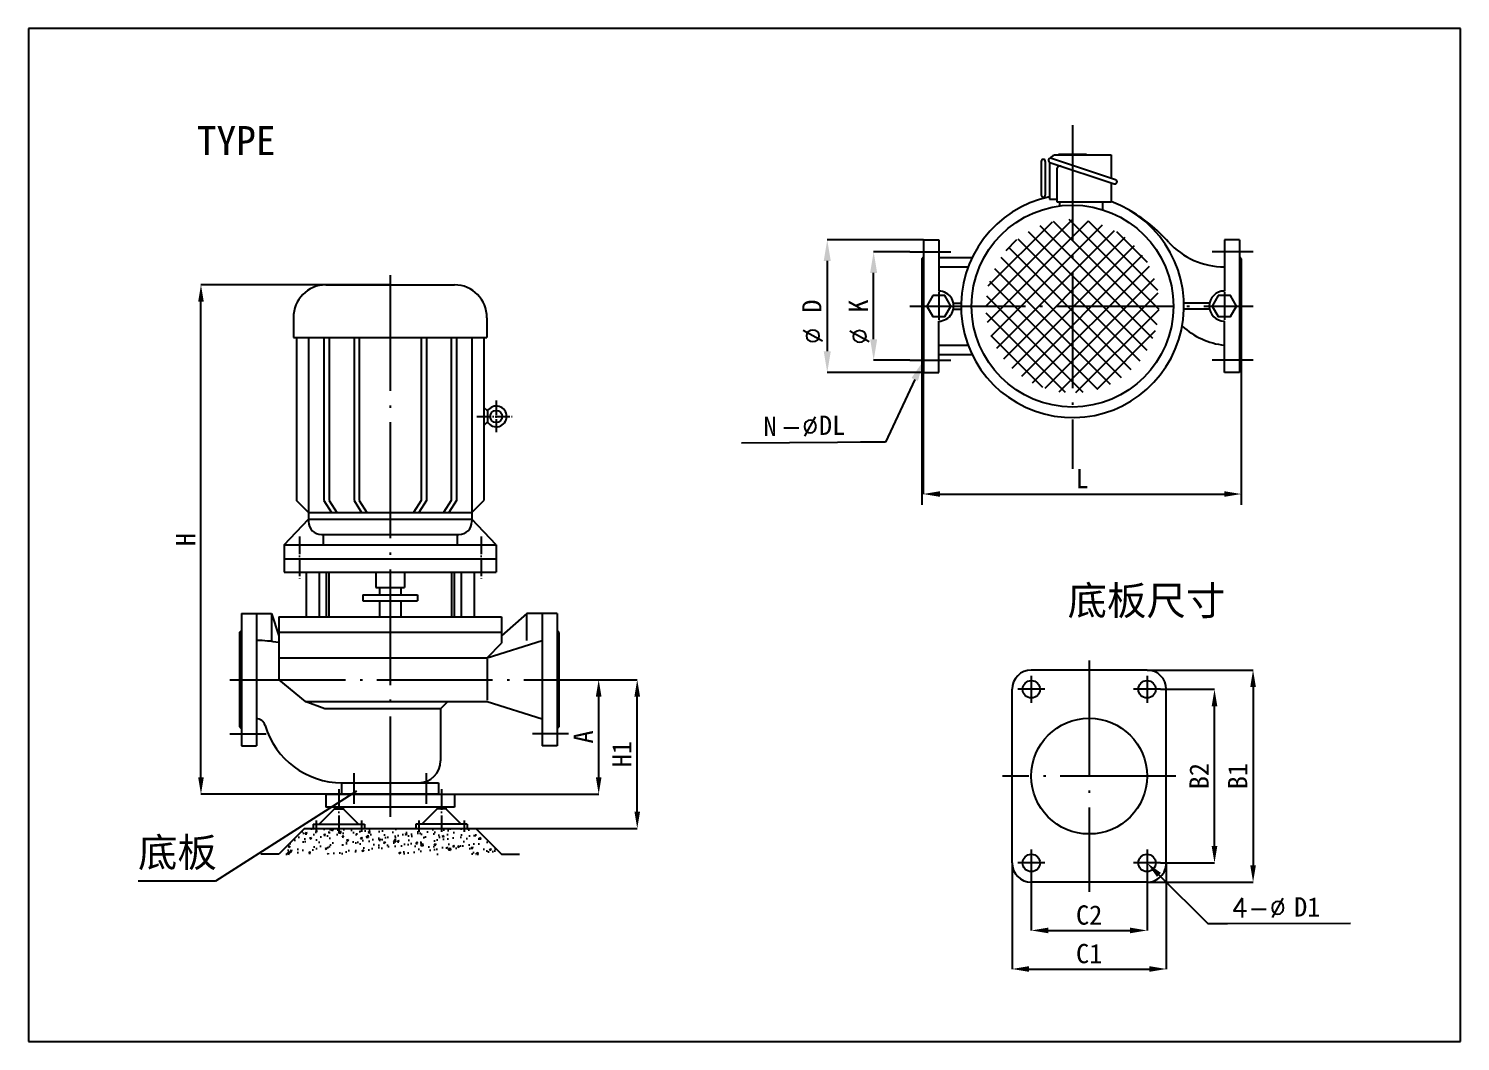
# Model space of a CAD drawing. Extents: x 1620 to 2878, y -792 to 791.
# Drawn here: x 2580.6 to 2877.6, y 580.7 to 790.7 of the extents above; entities that cross this region are included whole.
import ezdxf
from ezdxf.enums import TextEntityAlignment as Align

# ---------------------------------------------------------------- set-up
doc = ezdxf.new("R2010")
doc.units = 0
doc.header["$MEASUREMENT"] = 0
doc.linetypes.add('CEN', pattern=[30.5, 24, -3, 0.5, -3])
doc.layers.get('0').update_dxf_attribs({"linetype": 'CONTINUOUS'})
for name, color, linetype in [('BZ', 7, 'CONTINUOUS'), ('CS', 3, 'CONTINUOUS'), ('DH', 1, 'CEN')]:
    doc.layers.add(name, color=color, linetype=linetype)
doc.styles.add('HZTXT', font='txt.shx', dxfattribs={"bigfont": 'hztxt.shx'})
doc.styles.get("Standard").update_dxf_attribs({"font": 'SimSun.ttf', "width": 0.6})

# ---------------------------------------------------------------- blocks, each defined once
blk = doc.blocks.new('KQLDJK2')
at = {"layer": 'BZ'}
h = blk.add_hatch(dxfattribs=at)
h.set_pattern_fill('ANSI37', color=256, scale=138.896405, style=0)
h.set_pattern_definition([(45, (-749.856, -271.13), (-12.27682, 12.27682), []), (135, (-749.856, -271.13), (-12.27682, -12.27682), [])])
h.paths.add_polyline_path([(0, 120.4, 0.414214), (-120.4, 0), (0, 0)])
h.paths.add_polyline_path([(0, 120.4), (0, 0), (120.4, 0, 0.414214)])
h.paths.add_polyline_path([(120.4, 0), (0, 0), (0, -120.4, 0.414214)])
h.paths.add_polyline_path([(0, 0), (-120.4, 0, 0.414214), (0, -120.4)])
at = {"layer": 'CS'}
for p, q in [((-43.4, 201.1), (-43.4, 154.3)), ((-37.8, 201.1), (-37.8, 154.3)), ((-32, 199.9), (-32, 148.6)), ((-31.3, 199.5), (57.9, 169.8)), ((-29.3, 205.4), (59.9, 175.7)), ((-22.8, 210), (53.7, 210)), ((53.7, 210), (53.7, 177.8)), ((-21.9, 190), (-21.9, 144.7)), ((53.7, 171.2), (53.7, 144.7)), ((-32, 148.6), (-21.9, 148.6)), ((-21.9, 144.7), (53.7, 144.7)), ((-17.9, 144.7), (-17.9, 139.1)), ((41.6, 144.7), (41.6, 134))]:
    blk.add_line(p, q, dxfattribs=at)
blk.add_circle((0, 0), 140.3, dxfattribs=at)
for centre, radius, start, end in [((-40.6, 201.1), 2.77, 0, 180), ((-30.3, 202.5), 3.11, 71.5855, 251.5855), ((-22.8, 200.7), 9.26, 90, 148.719), ((-17.3, 190), 4.63, 71.5855, 180), ((58.9, 172.8), 3.11, 251.5855, 71.5855), ((0, 0), 155, 101.9225, 69.7276), ((-40.6, 154.3), 2.77, 180, 0)]:
    blk.add_arc(centre, radius, start, end, dxfattribs=at)
blk = doc.blocks.new('KQLDH')
at = {"layer": 'CS'}
for p, q in [((5.8, 9.1), (0, 14.9)), ((5.8, 9.1), (5.8, -9.1)), ((5.8, -9.1), (0, -14.9))]:
    blk.add_line(p, q, dxfattribs=at)
blk.add_circle((20.4, 0), 10, dxfattribs=at)
blk.add_arc((20.4, 0), 17.2, 211.991, 148.009, dxfattribs=at)
at = {"layer": 'DH'}
for p, q in [((20.4, 26.2), (20.4, -26.2)), ((-11.9, 0), (46.6, 0))]:
    blk.add_line(p, q, dxfattribs=at)
blk = doc.blocks.new('KQLDZ')
at = {"layer": 'BZ'}
h = blk.add_hatch(dxfattribs=at)
h.set_pattern_fill('AR-CONC', color=256, scale=3, style=0)
h.set_pattern_definition([(50, (-139.212, -109.635), (21.5178, -1.8826), [2.25, -24.75]), (355, (-139.212, -109.635), (-4.1625, 22.5658), [1.8, -19.8]), (100.451, (-137.419, -109.792), (17.3553, 20.6832), [1.9122, -21.0343]), (46.184, (-139.212, -103.635), (32.0172, -4.9656), [3.375, -37.125]), (96.636, (-136.544, -104.05), (28.04, 29.2235), [2.8683, -31.5514]), (351.184, (-139.21, -103.635), (28.04, 29.2236), [2.7, -29.7]), (21, (-136.212, -105.135), (17.9072, -12.0786), [2.25, -24.75]), (326, (-136.212, -105.135), (7.2995, 21.7545), [1.8, -19.8]), (71.451, (-134.72, -106.142), (25.2067, 9.6759), [1.9122, -21.0343]), (37.5, (-139.212, -109.635), (0.3648, 9.98682), [0, -19.56, 0, -20.1, 0, -19.875]), (7.5, (-139.212, -109.635), (7.8921, 11.83235), [0, -11.46, 0, -19.11, 0, -7.575]), (327.5, (-145.902, -109.635), (16.01467, -0.67665), [0, -7.5, 0, -23.4, 0, -31.05]), (317.5, (-148.902, -109.635), (17.4956, 3.00315), [0, -9.75, 0, -15.54, 0, -22.05])])
h.paths.add_polyline_path([(-100, -40), (-130, -70), (130, -70), (100, -40)])
at = {"layer": 'CS'}
for p, q in [((-75, 0), (75, 0)), ((-75, 0), (-75, -15)), ((75, -15), (-75, -15)), ((-65, -15), (-65, -17)), ((-65, -16), (-55, -16)), ((-55, -15), (-55, -17)), ((55, -15), (55, -17)), ((65, -16), (55, -16)), ((65, -15), (65, -17)), ((75, 0), (75, -15)), ((-65, -17), (-83, -35)), ((-65, -17), (-55, -17)), ((-55, -17), (-37, -35)), ((55, -17), (37, -35)), ((65, -17), (55, -17)), ((65, -17), (83, -35)), ((-100, -40), (-130, -70)), ((-100, -40), (100, -40)), ((-90, -35), (-30, -35)), ((-90, -35), (-90, -40)), ((-30, -35), (-30, -40)), ((90, -35), (30, -35)), ((30, -35), (30, -40)), ((90, -35), (90, -40)), ((100, -40), (130, -70)), ((-130, -70), (-150.8, -70)), ((130, -70), (150.8, -70))]:
    blk.add_line(p, q, dxfattribs=at)
at = {"layer": 'DH'}
for p, q in [((-60, 5.9), (-60, -44)), ((60, 5.9), (60, -44)), ((-86.5, -30.7), (-86.5, -44)), ((-33.5, -30.7), (-33.5, -44)), ((33.5, -30.7), (33.5, -44)), ((86.5, -30.7), (86.5, -44))]:
    blk.add_line(p, q, dxfattribs=at)
blk = doc.blocks.new('KQLDJK1')
at = {"layer": 'CS'}
for p, q in [((-89.6, 0), (89.6, 0)), ((-134.6, -45), (-134.6, -72.1)), ((134.6, -45), (134.6, -72.1)), ((-134.6, -72.1), (134.6, -72.1)), ((-130.4, -72.1), (-130.4, -294.8)), ((-113.6, -72.1), (-113.6, -323.5)), ((-92.1, -72.1), (-92.1, -294.8)), ((-84.9, -72.1), (-84.9, -294.8)), ((-50.3, -72.1), (-50.3, -294.8)), ((-43.1, -72.1), (-43.1, -294.8)), ((43.1, -72.1), (43.1, -294.8)), ((50.3, -72.1), (50.3, -294.8)), ((84.9, -72.1), (84.9, -294.8)), ((92.1, -72.1), (92.1, -294.8)), ((113.6, -72.1), (113.6, -323.5)), ((130.4, -72.1), (130.4, -294.8)), ((-113.6, -311.5), (-130.4, -294.8)), ((-113.6, -311.5), (113.6, -311.5)), ((-92.1, -294.8), (-81.5, -311.5)), ((-84.9, -294.8), (-74.3, -311.5)), ((-50.3, -294.8), (-39.7, -311.5)), ((-43.1, -294.8), (-32.5, -311.5)), ((43.1, -294.8), (32.5, -311.5)), ((50.3, -294.8), (39.7, -311.5)), ((84.9, -294.8), (74.3, -311.5)), ((92.1, -294.8), (81.5, -311.5)), ((113.6, -311.5), (130.4, -294.8)), ((-147.3, -355.6), (-113.6, -320.7)), ((-113.6, -320.7), (113.6, -320.7)), ((147.3, -355.6), (113.6, -320.7)), ((-95.6, -341.5), (95.6, -341.5)), ((-93.3, -341.5), (-93.3, -355.6)), ((93.3, -341.5), (93.3, -355.6)), ((-147.3, -355.6), (147.3, -355.6)), ((-147.3, -355.6), (-147.3, -393)), ((147.3, -355.6), (147.3, -393)), ((-147.3, -374.6), (147.3, -374.6)), ((-147.3, -393), (147.3, -393)), ((-116.6, -393), (-116.6, -453.9)), ((-98.8, -393), (-98.8, -453.9)), ((-89, -393), (-89, -453.9)), ((-85.4, -393), (-85.4, -453.9)), ((-19.8, -393), (-19.8, -414.1)), ((19.8, -393), (19.8, -414.1)), ((85.4, -393), (85.4, -453.9)), ((89, -393), (89, -453.9)), ((98.8, -393), (98.8, -453.9)), ((116.6, -393), (116.6, -453.9)), ((-38.1, -423.9), (38.1, -423.9)), ((-38.1, -423.9), (-38.1, -432.4)), ((-19.8, -414.1), (19.8, -414.1)), ((-14.8, -414.1), (-14.8, -423.9)), ((14.8, -414.1), (14.8, -423.9)), ((38.1, -423.9), (38.1, -432.4)), ((-38.1, -432.4), (38.1, -432.4)), ((-14.8, -432.4), (-14.8, -453.9)), ((14.8, -432.4), (14.8, -453.9)), ((-155, -453.9), (155, -453.9)), ((-155, -453.9), (-155, -540)), ((155, -453.9), (155, -490)), ((-155, -474.9), (155, -474.9)), ((135, -510), (155, -490)), ((-155, -510), (135, -510)), ((135, -512), (135, -568)), ((-155, -540), (-118, -570)), ((-118, -570), (135, -570)), ((-90.9, -580), (-118, -570)), ((70, -580), (-90.9, -580)), ((70, -580), (80, -570))]:
    blk.add_line(p, q, dxfattribs=at)
for centre, radius, start, end in [((-89.6, -45), 45, 90, 180), ((89.6, -45), 45, 0, 90), ((-95.6, -323.5), 18, 180, 270), ((95.6, -323.5), 18, 270, 0)]:
    blk.add_arc(centre, radius, start, end, dxfattribs=at)
at = {"layer": 'DH'}
for p, q in [((-126.3, -344.4), (-126.3, -404.7)), ((126.3, -344.4), (126.3, -404.7))]:
    blk.add_line(p, q, dxfattribs=at)

msp = doc.modelspace()

# ---------------------------------------------------------------- linework, layer by layer
at = {"layer": 'BZ'}
for p, q in [((2580.55646, 790.71602), (2580.55646, 580.71602)), ((2877.55646, 790.71602), (2580.55646, 790.71602)), ((2877.55646, 580.71602), (2877.55646, 790.71602)), ((2766.22143, 746.93733), (2746.22143, 746.93733)), ((2746.22143, 742.56233), (2746.22143, 723.81233)), ((2763.34643, 744.43733), (2755.84643, 744.43733)), ((2755.84643, 726.31233), (2755.84643, 740.06233)), ((2655.55646, 737.59102), (2616.30646, 737.59102)), ((2616.30646, 635.46602), (2616.30646, 734.09102)), ((2765.84643, 733.18733), (2765.84643, 691.93733)), ((2832.09643, 733.18733), (2832.09643, 691.93733)), ((2832.10806, 727.79341), (2832.10806, 694.21242)), ((2766.10644, 726.98422), (2766.10644, 694.21242)), ((2763.34643, 721.93733), (2755.84643, 721.93733)), ((2766.22143, 719.43733), (2746.22143, 719.43733)), ((2764.37247, 717.97223), (2758.29733, 704.94406)), ((2758.29733, 704.94406), (2728.44908, 704.73176)), ((2753.92233, 704.94406), (2753.14108, 704.94406)), ((2758.29733, 704.94406), (2753.92233, 704.94406)), ((2769.60644, 694.21242), (2828.60806, 694.21242)), ((2812.55646, 657.71602), (2834.55646, 657.71602)), ((2690.80646, 655.71602), (2698.80646, 655.71602)), ((2698.80646, 655.71602), (2706.80646, 655.71602)), ((2815.35646, 653.71602), (2826.55646, 653.71602)), ((2834.55646, 654.21602), (2834.55646, 617.21602)), ((2698.80646, 635.46602), (2698.80646, 652.21602)), ((2706.80646, 628.35491), (2706.80646, 652.21602)), ((2826.55646, 621.21602), (2826.55646, 650.21602)), ((2645.55646, 631.96602), (2616.30646, 631.96602)), ((2648.55646, 632.59102), (2619.30646, 613.96602)), ((2665.55646, 631.96602), (2698.80646, 631.96602)), ((2673.33423, 624.85491), (2706.80646, 624.85491)), ((2784.55646, 617.71602), (2784.55646, 595.71602)), ((2788.55646, 617.71602), (2788.55646, 603.71602)), ((2812.55646, 617.71602), (2812.55646, 603.71602)), ((2815.03133, 615.24115), (2825.14296, 605.12952)), ((2815.35646, 617.71602), (2826.55646, 617.71602)), ((2816.55646, 617.71602), (2816.55646, 595.71602)), ((2619.30646, 613.96602), (2603.30646, 613.96602)), ((2812.55646, 613.71602), (2834.55646, 613.71602)), ((2792.05646, 603.71602), (2809.05646, 603.71602)), ((2825.14296, 605.12952), (2854.78346, 605.20256)), ((2825.14296, 605.12952), (2828.64296, 605.12952)), ((2828.64296, 605.12952), (2829.26796, 605.12952)), ((2788.05646, 595.71602), (2813.05646, 595.71602)), ((2580.55646, 580.71602), (2877.55646, 580.71602))]:
    msp.add_line(p, q, dxfattribs=at)
for points in [[(2745.49226, 742.56233), (2746.95059, 742.56233), (2746.22143, 746.93733)], [(2755.11726, 740.06233), (2756.57559, 740.06233), (2755.84643, 744.43733)], [(2615.72312, 734.09102), (2616.88979, 734.09102), (2616.30646, 737.59102)], [(2755.11726, 726.31233), (2756.57559, 726.31233), (2755.84643, 721.93733)], [(2745.49226, 723.81233), (2746.95059, 723.81233), (2746.22143, 719.43733)], [(2763.71162, 718.28039), (2765.03332, 717.66407), (2766.22143, 721.93733)], [(2769.60644, 694.79575), (2769.60644, 693.62908), (2766.10644, 694.21242)], [(2828.60806, 694.79575), (2828.60806, 693.62908), (2832.10806, 694.21242)], [(2833.97312, 654.21602), (2835.13979, 654.21602), (2834.55646, 657.71602)], [(2698.22312, 652.21602), (2699.38979, 652.21602), (2698.80646, 655.71602)], [(2706.22312, 652.21602), (2707.38979, 652.21602), (2706.80646, 655.71602)], [(2825.97312, 650.21602), (2827.13979, 650.21602), (2826.55646, 653.71602)], [(2615.72312, 635.46602), (2616.88979, 635.46602), (2616.30646, 631.96602)], [(2698.22312, 635.46602), (2699.38979, 635.46602), (2698.80646, 631.96602)], [(2706.22312, 628.35491), (2707.38979, 628.35491), (2706.80646, 624.85491)], [(2825.97312, 621.21602), (2827.13979, 621.21602), (2826.55646, 617.71602)], [(2814.61885, 614.82867), (2815.44381, 615.65362), (2812.55646, 617.71602)], [(2833.97312, 617.21602), (2835.13979, 617.21602), (2834.55646, 613.71602)], [(2792.05646, 604.29935), (2792.05646, 603.13269), (2788.55646, 603.71602)], [(2809.05646, 604.29935), (2809.05646, 603.13269), (2812.55646, 603.71602)], [(2788.05646, 596.29935), (2788.05646, 595.13269), (2784.55646, 595.71602)], [(2813.05646, 596.29935), (2813.05646, 595.13269), (2816.55646, 595.71602)]]:
    msp.add_solid(points, dxfattribs=at)
at = {"layer": 'CS'}
for p, q in [((2766.22143, 746.93733), (2769.34643, 746.93733)), ((2766.22143, 746.93733), (2766.22143, 719.43733)), ((2769.34643, 746.93733), (2769.34643, 736.31233)), ((2831.72143, 746.93733), (2828.59643, 746.93733)), ((2828.59643, 746.93733), (2828.59643, 736.31233)), ((2831.72143, 746.93733), (2831.72143, 719.43733)), ((2765.84643, 742.99983), (2766.22143, 743.37483)), ((2765.84643, 742.99983), (2765.84643, 723.37483)), ((2769.34643, 743.24983), (2776.27548, 743.24983)), ((2832.09643, 742.99983), (2831.72143, 743.37483)), ((2832.09643, 742.99983), (2832.09643, 723.37483)), ((2769.34643, 741.31233), (2775.44579, 741.31233)), ((2772.53331, 733.81233), (2773.97987, 733.81233)), ((2825.40954, 733.81233), (2820.21298, 733.81233)), ((2772.53331, 732.56233), (2773.97987, 732.56233)), ((2825.40954, 732.56233), (2820.21298, 732.56233)), ((2769.34643, 719.43733), (2769.34643, 730.06233)), ((2828.59643, 719.43733), (2828.59643, 730.06233)), ((2769.34643, 725.06233), (2775.44579, 725.06233)), ((2765.84643, 723.37483), (2766.22143, 722.99983)), ((2769.34643, 723.12483), (2776.27548, 723.12483)), ((2832.09643, 723.37483), (2831.72143, 722.99983)), ((2766.22143, 719.43733), (2769.34643, 719.43733)), ((2831.72143, 719.43733), (2828.59643, 719.43733)), ((2624.68146, 669.46602), (2630.93146, 669.46602)), ((2624.68146, 669.46602), (2624.68146, 641.96602)), ((2627.80646, 669.46602), (2627.80646, 641.96602)), ((2630.93146, 669.46602), (2630.93146, 663.63987)), ((2630.93146, 669.46602), (2632.43146, 664.81324)), ((2683.93146, 669.46602), (2678.68146, 664.81324)), ((2690.18146, 669.46602), (2683.93146, 669.46602)), ((2683.93146, 663.84102), (2683.93146, 669.46602)), ((2687.05646, 669.46602), (2687.05646, 641.96602)), ((2690.18146, 669.46602), (2690.18146, 641.96602)), ((2624.30646, 665.52852), (2624.68146, 665.90352)), ((2624.30646, 665.52852), (2624.30646, 645.90352)), ((2690.55646, 665.52852), (2690.18146, 665.90352)), ((2690.55646, 665.52852), (2690.55646, 645.90352)), ((2675.69759, 660.26463), (2687.05646, 663.84102)), ((2812.55646, 657.71602), (2788.55646, 657.71602)), ((2784.55646, 617.71602), (2784.55646, 653.71602)), ((2816.55646, 617.71602), (2816.55646, 653.71602)), ((2675.69759, 651.16741), (2687.05646, 647.59102)), ((2666.00001, 649.6512), (2666.00001, 638.88963)), ((2624.30646, 645.90352), (2624.68146, 645.52852)), ((2690.55646, 645.90352), (2690.18146, 645.52852)), ((2624.68146, 641.96602), (2627.80646, 641.96602)), ((2690.18146, 641.96602), (2687.05646, 641.96602)), ((2645.55646, 631.96602), (2645.55646, 634.34102)), ((2645.55646, 634.34102), (2665.55646, 634.34102)), ((2665.55646, 634.34102), (2665.55646, 631.96602)), ((2665.55646, 631.96602), (2645.55646, 631.96602)), ((2812.55646, 613.71602), (2788.55646, 613.71602))]:
    msp.add_line(p, q, dxfattribs=at)
for points in [[(2768.09643, 735.35239), (2766.84643, 733.18733), (2768.09643, 731.02227), (2770.59643, 731.02227), (2771.84643, 733.18733), (2770.59643, 735.35239)], [(2827.34643, 735.35239), (2826.09643, 733.18733), (2827.34643, 731.02227), (2829.84643, 731.02227), (2831.09643, 733.18733), (2829.84643, 735.35239)]]:
    msp.add_lwpolyline(points, close=True, dxfattribs=at)
for centre, radius in [((2788.55646, 653.71602), 1.8), ((2812.55646, 653.71602), 1.8), ((2800.55646, 635.71602), 12), ((2788.55646, 617.71602), 1.8), ((2812.55646, 617.71602), 1.8)]:
    msp.add_circle(centre, radius, dxfattribs=at)
for centre, radius, start, end in [((2791.31518, 723.17391), 34.6875, 42.1272989, 59.9999997), ((2828.59643, 756.89239), 15.58005, 222.1272989, 270), ((2769.34643, 733.18733), 3.125, 269.9999997, 89.9999999), ((2828.59643, 733.18733), 3.125, 89.9999999, 269.9999997), ((2830.4968, 740.92273), 15.97385, 228.167446, 263.167446), ((2627.80646, 639.46602), 24.375, 79.062179, 89.9999998), ((2788.55646, 653.71602), 4, 89.9999999, 179.9999998), ((2812.55646, 653.71602), 4, 0, 89.9999999), ((2627.80646, 645.70187), 1.88915, 16.5188757, 90), ((2645.55646, 650.96602), 16.625, 196.5188757, 269.9999997), ((2661.45139, 638.88963), 4.54861, 269.9999999, 359.9999998), ((2788.55646, 617.71602), 4, 179.9999998, 269.9999997), ((2812.55646, 617.71602), 4, 269.9999997, 0)]:
    msp.add_arc(centre, radius, start, end, dxfattribs=at)
at = {"layer": 'DH'}
for p, q in [((2797.09643, 770.68733), (2797.09643, 699.43733)), ((2794.22143, 764.68733), (2799.97143, 764.68733)), ((2763.34643, 744.43733), (2771.84643, 744.43733)), ((2834.59643, 744.43733), (2826.09643, 744.43733)), ((2655.55646, 739.59102), (2655.55646, 627.29935)), ((2769.34643, 736.06233), (2769.34643, 730.31233)), ((2828.59643, 736.06233), (2828.59643, 730.31233)), ((2763.34643, 733.18733), (2834.59643, 733.18733)), ((2763.34643, 721.93733), (2771.84643, 721.93733)), ((2834.59643, 721.93733), (2826.09643, 721.93733)), ((2800.55646, 659.71602), (2800.55646, 611.71602)), ((2788.55646, 656.51602), (2788.55646, 650.91602)), ((2812.55646, 656.51602), (2812.55646, 650.91602)), ((2622.30646, 655.71602), (2692.55646, 655.71602)), ((2791.35646, 653.71602), (2785.75646, 653.71602)), ((2815.35646, 653.71602), (2809.75646, 653.71602)), ((2622.30646, 644.46602), (2629.80646, 644.46602)), ((2692.55646, 644.46602), (2685.05646, 644.46602)), ((2648.05646, 629.96602), (2648.05646, 636.34102)), ((2663.05646, 629.96602), (2663.05646, 636.34102)), ((2818.55646, 635.71602), (2782.55646, 635.71602)), ((2788.55646, 620.51602), (2788.55646, 614.91602)), ((2812.55646, 620.51602), (2812.55646, 614.91602)), ((2791.35646, 617.71602), (2785.75646, 617.71602)), ((2815.35646, 617.71602), (2809.75646, 617.71602))]:
    msp.add_line(p, q, dxfattribs=at)

# ---------------------------------------------------------------- block references
for name, p, xscale, yscale, zscale in [('KQLDJK2', (2797.09643, 733.18733), 0.1491935483870748, 0.1491935483870748, 0.1491935483870975), ('KQLDJK1', (2655.55646, 737.59102), 0.1491935483870748, 0.1516203703703809, 0.149193548387097), ('KQLDH', (2675.00493, 710.29935), 0.125, 0.125, 0.125), ('KQLDZ', (2655.55646, 631.96602), 0.1777777777779193, 0.1777777777778056, 0.177777777777778)]:
    msp.add_blockref(name, p, dxfattribs=dict(at, xscale=xscale, yscale=yscale, zscale=zscale))

# ---------------------------------------------------------------- texts
at = {"style": 'HZTXT'}
for p in [(2745.23004, 725.30267), (2754.93264, 725.18861)]:
    msp.add_text('%%c', height=4, rotation=90, dxfattribs=at).set_placement(p)
for s, p in [('-%%c', (2736.53304, 706.22453)), ('4-%%c', (2830.08347, 606.41633))]:
    msp.add_text(s, height=4, dxfattribs=at).set_placement(p)
for tag, p, height in [('TYPE', (2615.44526, 764.51312), 6), ('DL', (2744.51787, 706.47754), 4), ('D1', (2843.07232, 606.59889), 4)]:
    msp.add_attdef(tag, p, '', height=height)
for tag, p in [('D', (2746.22143, 733.18733)), ('K', (2755.84643, 733.18733)), ('H', (2616.30646, 684.77852)), ('A', (2698.80646, 643.84102)), ('H1', (2706.80646, 640.28546)), ('B2', (2826.55646, 635.71602)), ('B1', (2834.55646, 635.71602))]:
    msp.add_attdef(tag, text='', height=4, rotation=90).set_placement(p, align=Align.BOTTOM_CENTER)
msp.add_attdef('N', text='', height=4).set_placement((2735.72316, 706.22451), align=Align.RIGHT)
for tag, p in [('L', (2799.10725, 694.21242)), ('C2', (2800.55646, 603.71602)), ('C1', (2800.55646, 595.71602))]:
    msp.add_attdef(tag, text='', height=4).set_placement(p, align=Align.BOTTOM_CENTER)
at = {"layer": 'BZ'}
for s, p in [('底板尺寸', (2796.07037, 669.12782)), ('底板', (2603.23502, 616.89604))]:
    msp.add_text(s, height=6, dxfattribs=at).set_placement(p)

doc.saveas('drawing.dxf')
